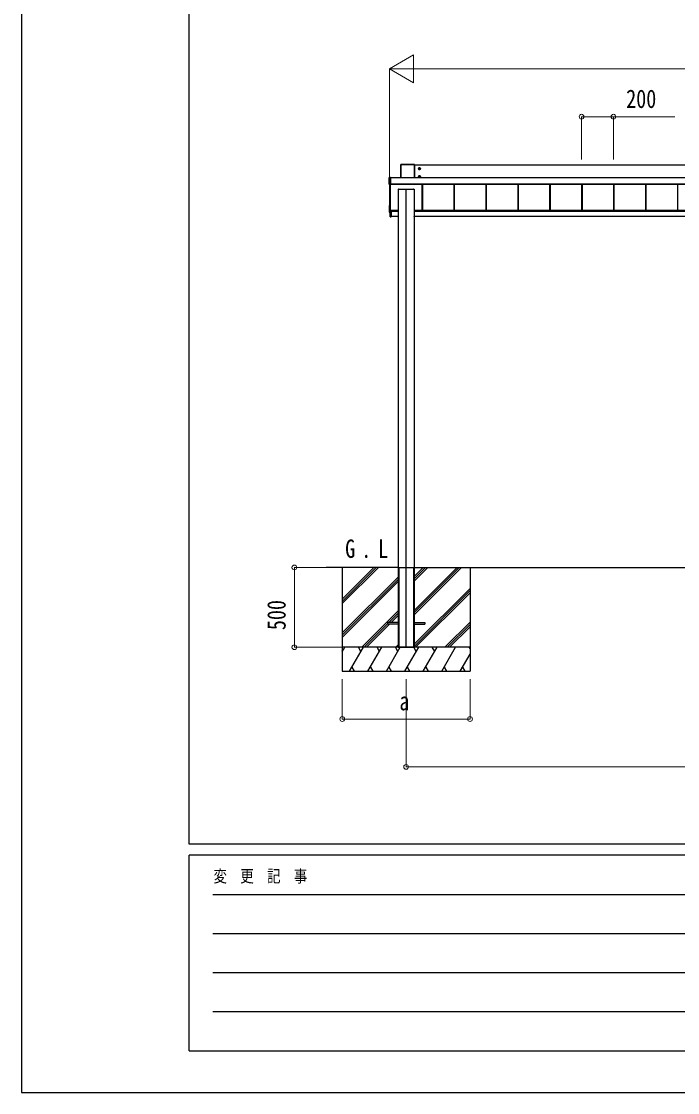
# Model space of a CAD drawing. Units: millimetres, scale not verified. Extents: x -14718 to 14718, y -10396 to 10396.
# Drawn here: x -14718 to -10609, y -10394 to -3680 of the extents above; entities that cross this region are included whole.
import ezdxf
from ezdxf.enums import TextEntityAlignment as Align

# ---------------------------------------------------------------- set-up
doc = ezdxf.new("R2010")
doc.units = ezdxf.units.MM
doc.header["$LTSCALE"] = 50
for name, color, linetype in [('0-2_USER1', 3, 'Continuous'), ('0-3_YKK_12', 2, 'Continuous'), ('0-4_YKK_A1', 4, 'Continuous'), ('0-6_YKK_ZWAK', 7, 'Continuous')]:
    doc.layers.add(name, color=color, linetype=linetype)
doc.layers.add('0-5_YKK_D', color=6, linetype='Continuous', lineweight=18)
doc.styles.add('ＭＳ ゴシック', font='')
doc.styles.get('ＭＳ ゴシック').set_extended_font_data('MS Gothic')

msp = doc.modelspace()

# ---------------------------------------------------------------- linework, layer by layer
at = {"layer": '0-3_YKK_12'}
msp.add_line((-12308.43, -7604.8), (-12308.43, -4729.1), dxfattribs=at)
at = {"layer": '0-4_YKK_A1'}
for p, q in [((-12341.43, -4577.44), (-12341.43, -4659.6)), ((-12341.09, -4577.59), (-12341.43, -4577.44)), ((-12341.09, -4659.6), (-12341.09, -4577.59)), ((-12255.93, -4576.95), (-12340.93, -4576.95)), ((-12340.93, -4576.95), (-12340.59, -4577.09)), ((-12340.59, -4577.09), (-12340.59, -4577.57)), ((-12340.59, -4577.57), (-12340.59, -4659.6)), ((-12256.27, -4577.57), (-12340.59, -4577.57)), ((-12256.27, -4577.09), (-12255.93, -4576.95)), ((-12256.27, -4659.6), (-12256.27, -4577.57)), ((-12255.43, -4577.44), (-12255.77, -4577.59)), ((-12255.77, -4577.59), (-12255.77, -4659.6)), ((-12255.43, -4659.6), (-12255.43, -4577.44)), ((-6561.43, -4581.17), (-12255.43, -4581.17)), ((-12232.68, -4602.91), (-12218.18, -4602.91)), ((-12227.71, -4602.15), (-12228.43, -4602.15)), ((-12225.43, -4610.16), (-12225.43, -4595.66)), ((-12223.15, -4603.67), (-12222.43, -4603.67)), ((-12414.93, -4700.81), (-12414.93, -4658.83)), ((-12414.47, -4659.03), (-12414.93, -4658.83)), ((-12414.47, -4700.08), (-12414.47, -4659.03)), ((-12414.43, -4658.33), (-12408.73, -4658.33)), ((-12414.43, -4658.33), (-12413.97, -4658.53)), ((-12413.97, -4659.01), (-12413.97, -4700.07)), ((-12406.93, -4659.01), (-12413.97, -4659.01)), ((-12408.73, -4658.36), (-12408.73, -4658.33)), ((-12406.93, -4658.38), (-12408.13, -4658.38)), ((-12408.13, -4658.38), (-12408.13, -4658.38)), ((-12406.93, -4658.38), (-12408.13, -4658.38)), ((-12406.93, -4658.53), (-12406.93, -4658.38)), ((-12406.93, -4658.38), (-12406.93, -4658.38)), ((-12406.93, -4658.53), (-12406.93, -4659.01)), ((-12406.93, -4659.01), (-12406.93, -4700.07)), ((-6515.93, -4659.6), (-12406.93, -4659.6)), ((-6515.93, -4660.09), (-12406.93, -4660.09)), ((-6515.93, -4699.06), (-12406.93, -4699.06)), ((-6515.93, -4699.58), (-12406.93, -4699.58)), ((-12406.93, -4699.72), (-6515.93, -4699.72)), ((-6515.93, -4699.72), (-12406.93, -4699.72)), ((-12232.68, -4652.88), (-12218.18, -4652.88)), ((-12227.71, -4652.12), (-12228.43, -4652.12)), ((-12225.43, -4660.13), (-12225.43, -4645.63)), ((-12223.15, -4653.64), (-12222.43, -4653.64)), ((-12209.93, -4699.72), (-12209.93, -4865.94)), ((-12209.53, -4699.72), (-12209.53, -4865)), ((-12206.93, -4699.72), (-12206.93, -4865.94)), ((-12009.93, -4699.72), (-12009.93, -4865.94)), ((-12007.33, -4699.72), (-12007.33, -4865.94)), ((-12006.93, -4699.72), (-12006.93, -4865.94)), ((-11809.93, -4699.72), (-11809.93, -4865.94)), ((-11807.33, -4699.72), (-11807.33, -4865.94)), ((-11806.93, -4699.72), (-11806.93, -4865.94)), ((-11609.93, -4699.72), (-11609.93, -4865.94)), ((-11607.33, -4699.72), (-11607.33, -4865.94)), ((-11606.93, -4699.72), (-11606.93, -4865.94)), ((-11409.93, -4699.72), (-11409.93, -4865.94)), ((-11407.33, -4699.72), (-11407.33, -4865.94)), ((-11406.93, -4699.72), (-11406.93, -4865.94)), ((-11209.93, -4699.72), (-11209.93, -4865.94)), ((-11207.33, -4699.72), (-11207.33, -4865.94)), ((-11206.93, -4699.72), (-11206.93, -4865.94)), ((-11009.93, -4699.72), (-11009.93, -4865.94)), ((-11007.33, -4699.72), (-11007.33, -4865.94)), ((-11006.93, -4699.72), (-11006.93, -4865.94)), ((-10809.93, -4699.72), (-10809.93, -4865.94)), ((-10809.93, -4699.72), (-10809.93, -4865.94)), ((-10809.93, -4699.72), (-10809.93, -4865.94)), ((-10809.93, -4699.72), (-10809.93, -4865.94)), ((-10807.33, -4699.72), (-10807.33, -4865.94)), ((-10807.33, -4699.72), (-10807.33, -4865.94)), ((-10807.33, -4699.72), (-10807.33, -4865.94)), ((-10807.33, -4699.72), (-10807.33, -4865.94)), ((-10806.93, -4699.72), (-10806.93, -4865.94)), ((-10806.93, -4699.72), (-10806.93, -4865.94)), ((-10806.93, -4699.72), (-10806.93, -4865.94)), ((-10806.93, -4699.72), (-10806.93, -4865.94)), ((-10609.93, -4699.72), (-10609.93, -4865.94)), ((-10609.93, -4699.72), (-10609.93, -4865.94)), ((-10609.93, -4699.72), (-10609.93, -4865.94)), ((-10609.93, -4699.72), (-10609.93, -4865.94)), ((-12414.93, -4700.81), (-12414.47, -4700.08)), ((-12413.97, -4700.58), (-12414.43, -4701.31)), ((-12408.73, -4701.31), (-12414.43, -4701.31)), ((-12413.43, -4701.31), (-12413.43, -4873.72)), ((-12408.73, -4701.31), (-12408.73, -4701.19)), ((-12408.43, -4701.14), (-12408.43, -4873.78)), ((-12408.13, -4701.13), (-12406.93, -4701.13)), ((-12408.13, -4701.13), (-12408.13, -4701.13)), ((-12408.13, -4701.13), (-12406.93, -4701.13)), ((-12406.93, -4700.07), (-12406.93, -4700.58)), ((-12406.93, -4700.58), (-12406.93, -4701.13)), ((-12406.93, -4701.13), (-12406.93, -4701.13)), ((-12358.43, -4731.31), (-12358.43, -4731.6)), ((-12358.43, -4731.6), (-12358.43, -7098.3)), ((-12358.43, -4731.6), (-12358.13, -4731.6)), ((-12358.13, -4731.3), (-12356.23, -4731.3)), ((-12358.13, -4731.3), (-12358.13, -4731.6)), ((-12358.13, -4731.6), (-12258.73, -4731.6)), ((-12356.23, -4731.3), (-12356.23, -4731.6)), ((-12355.93, -4731.31), (-12355.93, -4731.6)), ((-12354.93, -4731.51), (-12355.93, -4731.51)), ((-12354.93, -4731.51), (-12354.93, -4731.6)), ((-12354.43, -4731.53), (-12354.43, -4731.6)), ((-12262.43, -4731.53), (-12262.43, -4731.6)), ((-12260.93, -4731.51), (-12261.93, -4731.51)), ((-12261.93, -4731.51), (-12261.93, -4731.6)), ((-12260.93, -4731.31), (-12260.93, -4731.6)), ((-12260.63, -4731.3), (-12258.73, -4731.3)), ((-12260.63, -4731.3), (-12260.63, -4731.6)), ((-12258.73, -4731.3), (-12258.73, -4731.6)), ((-12258.43, -4731.31), (-12258.43, -4731.6)), ((-12414.43, -4833.71), (-12414.43, -4874.76)), ((-12413.96, -4833.21), (-12413.43, -4833.18)), ((-12414.43, -4875.01), (-12414.43, -4874.76)), ((-12413.96, -4875.26), (-12408.25, -4875.61)), ((-12413.96, -4875.26), (-12413.96, -4875.51)), ((-12413.96, -4875.51), (-12407.93, -4875.89)), ((-12413.96, -4875.51), (-12413.96, -4875.51)), ((-12413.96, -4875.51), (-12407.93, -4875.89)), ((-12412.93, -4874.28), (-12408.93, -4874.28)), ((-12408.25, -4875.65), (-12408.25, -4875.61)), ((-12404.93, -4865.55), (-12408.13, -4865.55)), ((-12407.93, -4867.51), (-12407.93, -4865.55)), ((-12407.93, -4871.09), (-12407.93, -4867.51)), ((-12407.65, -4867.51), (-12407.93, -4867.51)), ((-12407.93, -4904.17), (-12407.93, -4871.09)), ((-12407.65, -4871.09), (-12407.93, -4871.09)), ((-12407.65, -4865.55), (-12407.65, -4867.51)), ((-12407.65, -4871.09), (-12407.65, -4904.17)), ((-12407.63, -4870.79), (-12407.63, -4867.81)), ((-12407.63, -4870.79), (-12407.63, -4870.79)), ((-12401.43, -4871.08), (-12407.63, -4871.09)), ((-12407.62, -4870.79), (-12407.62, -4870.79)), ((-12407.15, -4868.01), (-12407.43, -4868.01)), ((-12407.15, -4870.59), (-12407.43, -4870.59)), ((-12407.15, -4868.01), (-12407.15, -4870.59)), ((-12407.15, -4870.59), (-12401.43, -4870.58)), ((-12406.43, -4866.29), (-12406.43, -4865.55)), ((-12406.43, -4866.29), (-12401.43, -4866.28)), ((-12358.43, -4865.94), (-12405.43, -4865.94)), ((-12405.43, -4865.94), (-12405.43, -4866.23)), ((-12405.43, -4866.23), (-12405.43, -4866.29)), ((-12404.93, -4865.94), (-12404.93, -4865.55)), ((-12401.43, -4870.58), (-12401.43, -4866.28)), ((-12358.43, -4867.95), (-12401.43, -4867.95)), ((-12401.43, -4870.58), (-12401.43, -4870.78)), ((-12358.43, -4870.82), (-12401.43, -4870.82)), ((-12401.43, -4871.08), (-12401.43, -4904.55)), ((-6558.43, -4865.94), (-12258.43, -4865.94)), ((-6558.43, -4867.95), (-12258.43, -4867.95)), ((-6558.43, -4870.82), (-12258.43, -4870.82)), ((-12407.93, -4904.17), (-12407.65, -4904.17)), ((-12407.65, -4904.17), (-12401.43, -4904.55)), ((-12401.43, -4904.85), (-12407.65, -4904.47)), ((-12359.28, -4902.3), (-12401.43, -4902.3)), ((-12401.43, -4904.55), (-12401.43, -4904.85)), ((-12359.43, -4904.48), (-12359.3, -4902.3)), ((-12359.28, -4902.3), (-12358.8, -4902.3)), ((-12358.93, -4904.8), (-12359.13, -4904.8)), ((-12358.8, -4902.3), (-12358.93, -4904.48)), ((-12358.43, -4904.8), (-12358.93, -4904.8)), ((-12358.43, -4902.3), (-12358.8, -4902.3)), ((-12258.06, -4902.3), (-12258.43, -4902.3)), ((-12258.43, -4904.48), (-12257.93, -4904.48)), ((-12257.93, -4904.8), (-12258.43, -4904.8)), ((-12258.06, -4902.3), (-12257.58, -4902.3)), ((-12257.93, -4904.48), (-12258.06, -4902.3)), ((-12257.93, -4904.8), (-12257.93, -4904.48)), ((-12257.73, -4904.8), (-12257.93, -4904.8)), ((-6559.28, -4902.3), (-12257.58, -4902.3)), ((-12257.56, -4902.3), (-12257.43, -4904.48)), ((-12358.43, -7102.3), (-12808.43, -7102.3)), ((-12708.43, -7102.3), (-12708.43, -7752.3)), ((-12708.43, -7328.93), (-12481.8, -7102.3)), ((-12708.43, -7300.64), (-12510.08, -7102.3)), ((-12708.43, -7314.79), (-12496, -7102.36)), ((-12358.43, -7098.3), (-12358.43, -7602.3)), ((-12358.43, -7102.3), (-12358.13, -7102.3)), ((-12358.43, -7102.3), (-12358.43, -7602.3)), ((-12358.13, -7102.3), (-12258.73, -7102.3)), ((-12355.93, -7102.3), (-12355.93, -7602.3)), ((-12354.43, -7102.3), (-12354.43, -7602.3)), ((-12262.43, -7102.3), (-12262.43, -7602.3)), ((-12260.93, -7102.3), (-12260.93, -7602.3)), ((-12258.43, -7098.3), (-12258.43, -7602.3)), ((-12258.43, -7102.3), (-12258.43, -7602.3)), ((-12258.43, -7102.3), (-208.43, -7102.3)), ((-12258.43, -7187.3), (-12173.43, -7102.3)), ((-12258.43, -7173.15), (-12187.57, -7102.3)), ((-12258.43, -7159.01), (-12201.72, -7102.3)), ((-12258.43, -7399.43), (-11961.34, -7102.34)), ((-12258.43, -7385.28), (-11975.48, -7102.34)), ((-12258.43, -7371.14), (-11989.62, -7102.34)), ((-11908.43, -7102.3), (-11908.43, -7752.3)), ((-12708.43, -7512.77), (-12358.43, -7162.78)), ((-12708.43, -7526.92), (-12358.43, -7176.92)), ((-12708.43, -7541.06), (-12358.43, -7191.06)), ((-12258.43, -7583.27), (-11908.43, -7233.28)), ((-12258.43, -7597.42), (-11908.43, -7247.42)), ((-12249.17, -7602.3), (-11908.43, -7261.56)), ((-12585.82, -7602.3), (-12358.43, -7374.91)), ((-12425.93, -7447.8), (-12425.93, -7456.8)), ((-12358.43, -7447.8), (-12425.93, -7447.8)), ((-12417.18, -7447.8), (-12358.43, -7389.05)), ((-12403.04, -7447.8), (-12358.43, -7403.19)), ((-12258.43, -7447.8), (-12190.93, -7447.8)), ((-12190.93, -7447.8), (-12190.93, -7456.8)), ((-12065.32, -7602.3), (-11908.43, -7445.41)), ((-12571.68, -7602.3), (-12425.93, -7456.55)), ((-12557.54, -7602.3), (-12412.04, -7456.8)), ((-12358.43, -7456.8), (-12425.93, -7456.8)), ((-12258.43, -7456.8), (-12190.93, -7456.8)), ((-12051.18, -7602.3), (-11908.43, -7459.55)), ((-12037.04, -7602.3), (-11908.43, -7473.69)), ((-11908.43, -7602.3), (-12708.43, -7602.3)), ((-12708.43, -7631.24), (-12691.72, -7602.3)), ((-11908.43, -7602.3), (-12708.43, -7602.3)), ((-12706.72, -7628.28), (-12708.43, -7625.32)), ((-12662.85, -7752.3), (-12576.25, -7602.3)), ((-12591.25, -7628.28), (-12606.25, -7602.3)), ((-12547.38, -7752.3), (-12460.78, -7602.3)), ((-12475.78, -7628.28), (-12490.78, -7602.3)), ((-12431.91, -7752.3), (-12345.31, -7602.3)), ((-12360.31, -7628.28), (-12375.31, -7602.3)), ((-12373.69, -7602.3), (-12358.43, -7587.04)), ((-12358.43, -7602.3), (-12258.43, -7602.3)), ((-12316.44, -7752.3), (-12229.84, -7602.3)), ((-12244.84, -7628.28), (-12259.84, -7602.3)), ((-12200.97, -7752.3), (-12114.37, -7602.3)), ((-12129.37, -7628.28), (-12144.37, -7602.3)), ((-12085.5, -7752.3), (-11998.9, -7602.3)), ((-11970.03, -7752.3), (-11908.43, -7645.6)), ((-11908.43, -7610.96), (-11913.43, -7602.3)), ((-12708.43, -7752.3), (-11908.43, -7752.3)), ((-12647.86, -7726.32), (-12632.86, -7752.3)), ((-12532.39, -7726.32), (-12517.39, -7752.3)), ((-12416.92, -7726.32), (-12401.92, -7752.3)), ((-12301.44, -7726.32), (-12286.44, -7752.3)), ((-12185.98, -7726.32), (-12170.98, -7752.3)), ((-12070.5, -7726.32), (-12055.51, -7752.3)), ((-11955.03, -7726.32), (-11940.04, -7752.3))]:
    msp.add_line(p, q, dxfattribs=at)
for points in [[(-12340.59, -4577.09), (-12256.27, -4577.09), (-12256.27, -4577.57)], [(-12228.43, -4602.15), (-12228.43, -4603.67), (-12227.71, -4603.67)], [(-12224.67, -4600.63), (-12224.67, -4599.91), (-12226.19, -4599.91), (-12226.19, -4600.63)], [(-12226.19, -4605.19), (-12226.19, -4605.91), (-12224.67, -4605.91), (-12224.67, -4605.19)], [(-12222.43, -4603.67), (-12222.43, -4602.15), (-12223.15, -4602.15)], [(-12413.97, -4659.01), (-12413.97, -4658.53), (-12406.93, -4658.53)], [(-12408.63, -4658.38), (-12408.67, -4658.37), (-12408.73, -4658.36)], [(-12228.43, -4652.12), (-12228.43, -4653.64), (-12227.71, -4653.64)], [(-12224.67, -4650.6), (-12224.67, -4649.88), (-12226.19, -4649.88), (-12226.19, -4650.6)], [(-12226.19, -4655.16), (-12226.19, -4655.88), (-12224.67, -4655.88), (-12224.67, -4655.16)], [(-12222.43, -4653.64), (-12222.43, -4652.12), (-12223.15, -4652.12)], [(-12406.93, -4700.58), (-12413.97, -4700.58), (-12413.97, -4700.07), (-12406.93, -4700.07)], [(-12258.73, -4731.6), (-12258.43, -4731.6), (-12258.43, -7098.3)], [(-12413.43, -4873.72), (-12413.43, -4874.3), (-12407.93, -4874.63)], [(-12407.62, -4870.79), (-12407.63, -4870.79), (-12407.63, -4870.79)], [(-12407.61, -4870.79), (-12401.43, -4870.78), (-12401.43, -4871.08)], [(-12407.43, -4870.61), (-12407.43, -4870.59), (-12407.43, -4868.01)], [(-12358.93, -4904.8), (-12358.93, -4904.48), (-12358.43, -4904.48)], [(-12358.13, -7102.3), (-12258.73, -7102.3), (-12258.43, -7102.3)]]:
    msp.add_lwpolyline(points, dxfattribs=at)
for points in [[(-12225.43, -4597.13), (-12230.43, -4600.02), (-12230.43, -4605.79), (-12225.43, -4608.68), (-12220.43, -4605.79), (-12220.43, -4600.02)], [(-12225.43, -4647.1), (-12230.43, -4649.99), (-12230.43, -4655.76), (-12225.43, -4658.65), (-12220.43, -4655.76), (-12220.43, -4649.99)]]:
    msp.add_lwpolyline(points, close=True, dxfattribs=at)
for centre, radius in [((-12225.43, -4602.91), 6.25), ((-12225.43, -4602.91), 5), ((-12225.43, -4652.88), 6.25), ((-12225.43, -4652.88), 5)]:
    msp.add_circle(centre, radius, dxfattribs=at)
for centre, radius, start, end in [((-12340.59, -4577.59), 0.5, 90.15046, 179.81463), ((-12340.71, -4581.69), 4.12, 88.40447, 95.35624), ((-12256.27, -4577.59), 0.5, 0.18537, 89.84954), ((-12256.15, -4581.69), 4.12, 84.64376, 91.59553), ((-12225.43, -4602.91), 5.58, 153.74848, 206.25152), ((-12225.43, -4602.91), 5.58, 93.74848, 146.25152), ((-12225.43, -4602.91), 5.58, 213.74848, 266.25152), ((-12227.71, -4600.63), 1.52, 270, 0), ((-12227.71, -4605.19), 1.52, 0, 90), ((-12225.43, -4602.91), 5.58, 33.74848, 86.25152), ((-12225.43, -4602.91), 5.58, 273.74848, 326.25152), ((-12223.15, -4600.63), 1.52, 180, 270), ((-12223.15, -4605.19), 1.52, 90, 180), ((-12225.43, -4602.91), 5.58, 333.74848, 26.25152), ((-12413.97, -4659.03), 0.5, 90.15046, 179.81463), ((-12414.09, -4663.13), 4.12, 88.40447, 95.35624), ((-12408.55, -4656.63), 1.74, 265.66516, 269.50049), ((-12225.43, -4652.88), 5.58, 153.74848, 206.25152), ((-12225.43, -4652.88), 5.58, 93.74848, 146.25152), ((-12225.43, -4652.88), 5.58, 213.74848, 266.25152), ((-12227.71, -4650.6), 1.52, 270, 0), ((-12227.71, -4655.16), 1.52, 0, 90), ((-12225.43, -4652.88), 5.58, 33.74848, 86.25152), ((-12225.43, -4652.88), 5.58, 273.74848, 326.25152), ((-12223.15, -4650.6), 1.52, 180, 270), ((-12223.15, -4655.16), 1.52, 90, 180), ((-12225.43, -4652.88), 5.58, 333.74848, 26.25152), ((-12414.09, -4704.18), 4.12, 88.40447, 95.35624), ((-12413.97, -4700.08), 0.502, 180.349, 269.68592), ((-12408.73, -4700.89), 0.301, 269.99262, 297.9043), ((-12408.22, -4703.84), 2.71, 88.10375, 98.40666), ((-12413.93, -4833.71), 0.5, 93.48119, 179.98396), ((-12413.93, -4874.76), 0.5, 180.01604, 266.51881), ((-12413.93, -4875.01), 0.5, 180, 266.3803), ((-12413.93, -4875.01), 0.5, 180.01604, 266.51881), ((-12412.93, -4873.78), 0.5, 180.01746, 270.01745), ((-12408.93, -4873.78), 0.5, 269.98255, 359.98254), ((-12408.13, -4865.25), 0.3, 180.01748, 270.01745), ((-12408.23, -4875.31), 0.3, 266.48405, 359.9811), ((-12408.23, -4875.35), 0.3, 266.48405, 359.9811), ((-12407.63, -4867.51), 0.3, 180.01746, 270.01745), ((-12407.63, -4871.09), 0.3, 90.12237, 180), ((-12406.3, -4867.58), 1.35, 177.08798, 189.90325), ((-12406.43, -4871.01), 1.22, 169.53624, 183.72385), ((-12406.38, -4871.01), 1.25, 169.72631, 183.54265), ((-12406.42, -4870.97), 1.21, 171.62247, 185.82998), ((-12407.61, -4871.09), 0.3, 90.22184, 92.22662), ((-12407.61, -4870.93), 0.141, 90.0241, 94.22537), ((-12407.22, -4872.58), 1.98, 88.04873, 96.20074), ((-12407.63, -4904.17), 0.3, 180, 266.5), ((-12406.42, -4904.32), 1.24, 173.06854, 186.93146), ((-12359.13, -4904.5), 0.3, 176.5, 270), ((-12257.73, -4904.5), 0.3, 270, 3.5)]:
    msp.add_arc(centre, radius, start, end, dxfattribs=at)
for centre, major_axis, ratio, start_param, end_param in [((-12340.93, -4577.45), (0.382, -0.325), 0.996231, 2.2770247, 3.8440941), ((-12255.93, -4577.45), (0.382, 0.325), 0.996231, 5.5806839, 7.1477533), ((-12414.43, -4658.83), (0.382, -0.325), 0.996231, 2.2770247, 3.8440941), ((-12408.13, -4658.36), (0.6, 0), 0.026226, 3.1415927, 3.8726279), ((-12408.13, -4658.36), (0.6, 0), 0.026226, 3.8726279, 4.712389), ((-12414.43, -4700.8), (0.382, 0.325), 0.996231, 2.4390913, 4.0061606), ((-12408.13, -4701.19), (0.6, 0), 0.096025, 1.5707963, 3.1415927), ((-12408.73, -4701), (0, 0.3), 0.998743, 3.1415927, 4.2299164), ((-12358.13, -4731.31), (0.3, 0), 0.034921, 1.5707963, 3.1415927), ((-12356.23, -4731.31), (0.3, 0), 0.034921, 6.2831853, 7.8539816), ((-12354.93, -4731.53), (0.5, 0), 0.034921, 6.2831853, 7.8539816), ((-12261.93, -4731.53), (0.5, 0), 0.034921, 1.5707963, 3.1415927), ((-12260.63, -4731.31), (0.3, 0), 0.034921, 1.5707963, 3.1415927), ((-12258.73, -4731.31), (0.3, 0), 0.034921, 6.2831853, 7.8539816), ((-12407.65, -4875.69), (0.6, -0.037), 0.034769, 3.1437205, 4.2258199), ((-12407.65, -4868.01), (0.301, 0.4), 0.997782, 5.3593221, 6.9301184), ((-12407.65, -4870.59), (0.301, 0.4), 0.997782, 3.7885257, 3.8252324), ((-12407.63, -4868.01), (0.108, 0.169), 0.994155, 5.2849907, 6.855787), ((-12407.63, -4870.59), (-0.145, 0.15), 0.921201, 2.3686772, 3.9027669), ((-12407.63, -4870.59), (0.482, -0.007), 0.414889, 4.7553012, 6.2893908), ((-12407.13, -4870.59), (0.001, 0.2), 0.09157, 1.5714198, 1.6062613), ((-12358.93, -4904.5), (0.5, -0.018), 0.036539, 1.5736281, 3.1406975), ((-12257.93, -4904.5), (0.5, 0.018), 0.036539, 0.0008951, 1.5679645)]:
    msp.add_ellipse(centre, major_axis=major_axis, ratio=ratio, start_param=start_param, end_param=end_param, dxfattribs=at)
at = {"layer": '0-5_YKK_D'}
for p, q in [((-12413.43, -3976.95), (-12261.88, -3889.45)), ((-12261.88, -4064.45), (-12261.88, -3889.45)), ((-12413.43, -4700.31), (-12413.43, -3975.95)), ((-12413.43, -3976.95), (-12261.88, -4064.45)), ((-12413.43, -3976.95), (-12110.32, -3976.95)), ((-12238.43, -3976.95), (-778.43, -3976.95)), ((-11209.93, -4546.01), (-11209.93, -4275.95)), ((-11009.93, -4546.01), (-11009.93, -4275.95)), ((-12809.43, -7102.3), (-13009.43, -7102.3)), ((-13008.43, -7102.3), (-13008.43, -7602.3)), ((-12709.43, -7602.3), (-13009.43, -7602.3)), ((-12708.43, -7802.3), (-12708.43, -8053.3)), ((-12308.43, -7802.3), (-12308.43, -8353.3)), ((-11908.43, -7802.3), (-11908.43, -8053.3)), ((-12708.43, -8052.3), (-11908.43, -8052.3)), ((-12308.43, -8352.3), (-6508.43, -8352.3))]:
    msp.add_line(p, q, dxfattribs=at)
msp.add_lwpolyline([(-11209.93, -4276.95), (-11009.93, -4276.95), (-10624.83, -4276.95)], dxfattribs=at)
for centre in [(-11209.93, -4276.95), (-11009.93, -4276.95), (-13008.43, -7102.3), (-13008.43, -7602.3), (-12708.43, -8052.3), (-11908.43, -8052.3), (-12308.43, -8352.3)]:
    msp.add_circle(centre, 14.88, dxfattribs=at)
at = {"layer": '0-6_YKK_ZWAK'}
for p, q in [((-13667.43, -8836.3), (-13667.43, 9713.7)), ((13632.57, -8836.3), (-13667.43, -8836.3)), ((-4567.43, -8906.3), (-13667.43, -8906.3)), ((-13667.43, -10131.3), (-13667.43, -8906.3)), ((-13518.68, -9151.3), (-4742.43, -9151.3)), ((-13518.68, -9396.3), (-4742.43, -9396.3)), ((-13518.68, -9641.3), (-4742.43, -9641.3)), ((-13518.68, -9886.3), (-4742.43, -9886.3)), ((-13667.43, -10131.3), (-4567.43, -10131.3))]:
    msp.add_line(p, q, dxfattribs=at)
msp.add_lwpolyline([(-14717.5, -10393.8), (14717.5, -10393.8), (14717.5, 10396.2), (-14717.5, 10396.2)], close=True, dxfattribs=at)

# ---------------------------------------------------------------- texts
at = {"layer": '0-2_USER1', "style": 'ＭＳ ゴシック', "width": 0.8}
for s, p in [('G', (-12690.43, -7076.99)), ('L', (-12483.56, -7076.99)), ('.', (-12589.63, -7076.99))]:
    msp.add_text(s, height=115.5, dxfattribs=at).set_placement(p, align=Align.BOTTOM_LEFT)
at = {"layer": '0-5_YKK_D', "style": 'ＭＳ ゴシック', "width": 0.8}
for s, p in [('200', (-10930.43, -4256.95)), ('a', (-12350.43, -8032.3))]:
    msp.add_text(s, height=115.5, dxfattribs=at).set_placement(p, align=Align.BOTTOM_LEFT)
msp.add_text('500', height=115.5, rotation=90, dxfattribs=at).set_placement((-13028.43, -7495.1), align=Align.BOTTOM_LEFT)
at = {"layer": '0-6_YKK_ZWAK', "style": 'ＭＳ ゴシック', "width": 0.8}
msp.add_text('変  更  記  事', height=76.98, dxfattribs=at).set_placement((-13514.59, -9098.8), align=Align.BOTTOM_LEFT)

doc.saveas('drawing.dxf')
